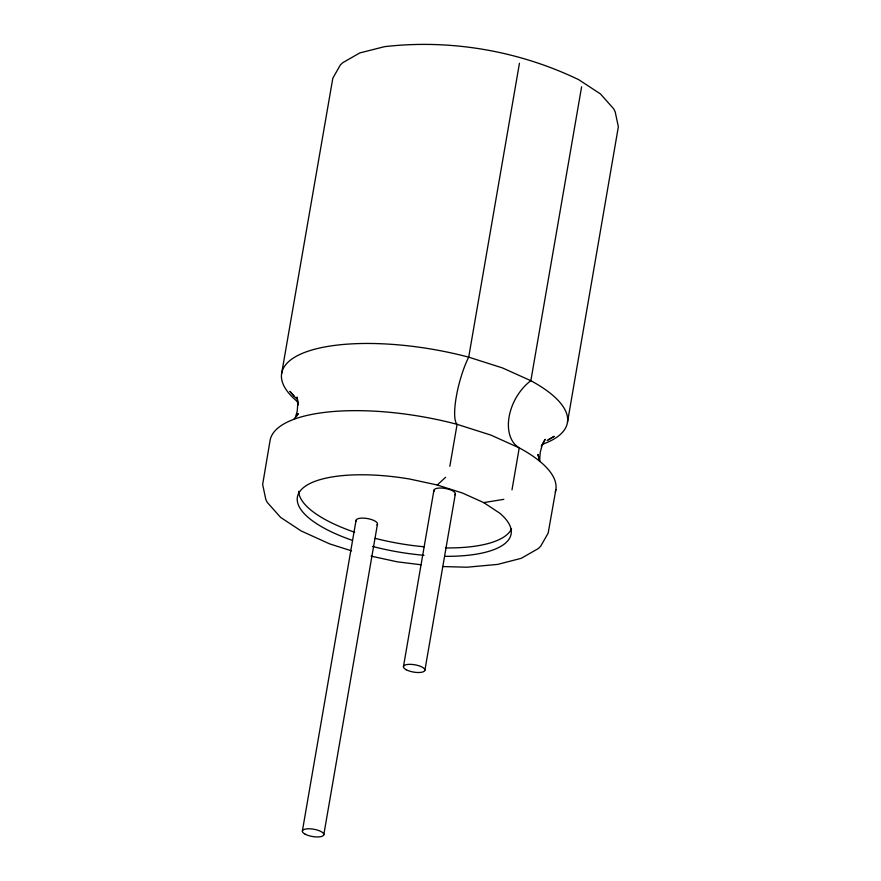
<?xml version="1.0" encoding="UTF-8"?>
<svg xmlns="http://www.w3.org/2000/svg" width="881" height="881" viewBox="0 0 881 881"><rect width="100%" height="100%" fill="white"/><g stroke="black" fill="none" stroke-linecap="round" stroke-linejoin="round"><path stroke-width="1.32" d="M539.712 459.199L540.24 452.272L542.068 445.566L545.152 439.3L541.22 446.127M281.612 373.654L332.831 78.178L340.374 64.941L342.698 62.716L359.8 52.937L384.545 46.66C450.565 39.017 518.986 50.856 578.817 79.742L600.424 93.915L613.727 108.859L615.169 111.733L618.352 126.798L567.474 422.34M302.37 831.047L356.034 520.374M323.812 834.692L377.475 524.03M403.454 666.609L433.915 490.276M449.839 466.313L457.085 424.334A41.077 9.735 -75.1 0 1 456.27 396.868A41.077 9.735 -75.1 0 1 468.692 357.157L519.449 63.278M424.895 670.254L455.345 493.933M511.993 489.858L519.239 447.867A41.077 27.124 -61.6 0 1 509.097 416.878A41.077 27.124 -61.6 0 1 530.847 380.702L581.603 86.823M555.878 489.506L548.169 533.104L540.626 546.33L538.302 548.566L521.2 558.334L497.633 564.402L466.875 567.221L442.504 566.538M295.421 417.605L297.26 410.898L297.778 403.961L296.974 397.034L298.108 402.232M296.919 415.898L298.23 413.63L294.144 418.993M351.971 540.218A108.429 36.903 9.8 0 1 301.412 489.528A108.429 36.903 9.8 0 1 409.775 479.055L437.251 485.002L445.599 477.282M547.134 440.478L554.237 436.348L548.389 439.729M437.251 485.002L462.481 493.041L483.735 502.611L503.844 499.34M421.107 564.787L397.243 561.814L371.077 556.142M351.552 550.856L329.505 543.83L301.159 530.946L280.576 517.367L267.273 502.412L265.831 499.538L262.648 484.484L270.015 440.83A144.991 49.347 9.8 0 1 457.085 424.334L490.816 435.071L519.239 447.867A144.991 49.347 9.8 0 1 555.294 492.016M483.735 502.611L499.582 513.061A108.429 36.903 9.8 0 1 445.29 556.329M295.873 398.135L289.893 391.34L294.243 396.461M539.998 460.851L537.95 454.442L539.381 460.939M297.503 402.32L298.318 404.875M423.97 555.294A108.429 36.903 9.8 0 1 372.487 546.418M356.254 521.387A10.869 3.7 9.8 0 1 367.311 518.535A10.869 3.7 9.8 0 1 376.969 524.911M434.135 491.29A10.869 3.7 9.8 0 1 445.18 488.448A10.869 3.7 9.8 0 1 454.838 494.814M542.454 444.277A144.991 49.347 9.8 0 0 530.847 380.702L502.423 367.906L468.692 357.157A144.991 49.347 9.8 0 0 315.662 348.975A144.991 49.347 9.8 0 0 297.062 401.318M511.531 528.831A108.429 36.903 9.8 0 1 445.434 547.916M424.113 546.782A108.429 36.903 9.8 0 1 375.207 538.357M354.658 532.245A108.429 36.903 9.8 0 1 298.67 491.367M305.123 834.164A10.869 3.7 9.8 0 0 323.305 835.573A10.869 3.7 9.8 0 0 310.85 828.856A10.869 3.7 9.8 0 0 305.123 834.164M406.196 669.725A10.869 3.7 9.8 0 0 424.389 671.135A10.869 3.7 9.8 0 0 411.934 664.417A10.869 3.7 9.8 0 0 406.196 669.725"/></g></svg>
